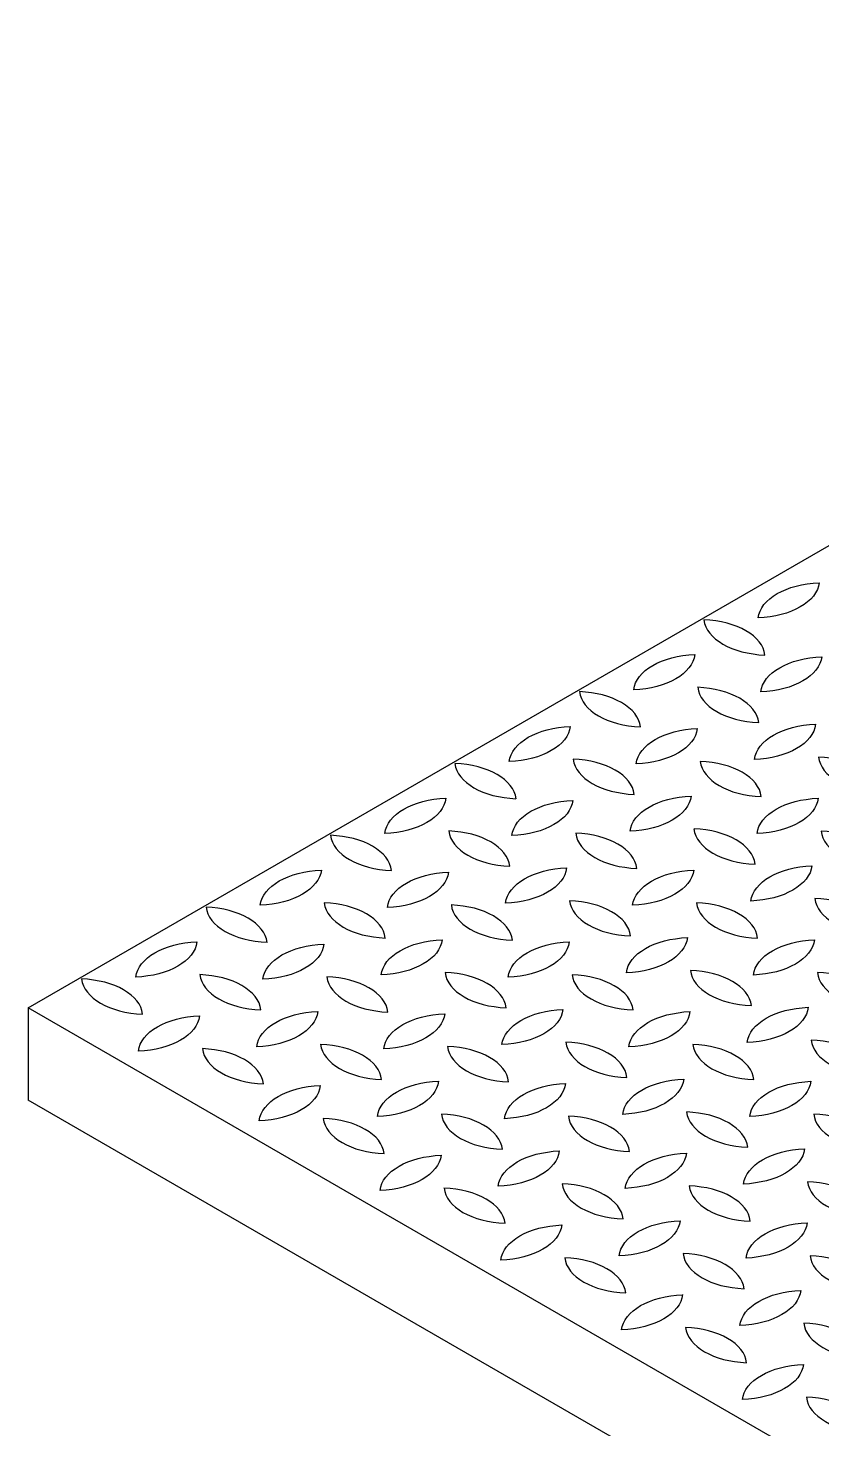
# Model space of a CAD drawing. Extents: x -30 to 91, y -49 to 106.
# Drawn here: x 13.15 to 27.12, y 77.73 to 102.39 of the extents above; entities that cross this region are included whole.
import ezdxf

# ---------------------------------------------------------------- set-up
doc = ezdxf.new("R2010")
doc.units = 0
doc.header["$LTSCALE"] = 2
doc.header["$MEASUREMENT"] = 0
doc.layers.add('OBJECTS', color=3, linetype='CONTINUOUS')

msp = doc.modelspace()

# ---------------------------------------------------------------- linework, layer by layer
at = {"layer": 'OBJECTS', "color": 7}
for p, q in [((13.154, 85.144), (43.031, 102.394)), ((43.031, 67.894), (13.154, 85.144)), ((13.154, 85.144), (13.154, 83.519)), ((43.031, 66.269), (13.154, 83.519))]:
    msp.add_line(p, q, dxfattribs=at)
at = {"layer": 'OBJECTS', "color": 7, "extrusion": (0, 0, -1)}
for centre, start_param, end_param in [((25.93, 92.67), 0.062664, 1.508132), ((27.148, 91.967), 3.204257, 4.649725), ((23.74, 91.405), 0.062664, 1.508132), ((24.958, 90.702), 3.204257, 4.649725), ((27.193, 90.664), 3.204257, 4.649725), ((25.975, 91.367), 0.062664, 1.508132), ((21.55, 90.141), 0.062664, 1.508132), ((22.768, 89.438), 3.204257, 4.649725), ((25.003, 89.399), 3.204257, 4.649725), ((23.785, 90.102), 0.062664, 1.508132), ((27.083, 89.475), 3.204257, 4.649725), ((25.866, 90.178), 0.062664, 1.508132), ((19.36, 88.876), 0.062664, 1.508132), ((20.578, 88.173), 3.204257, 4.649725), ((22.813, 88.135), 3.204257, 4.649725), ((21.595, 88.838), 0.062664, 1.508132), ((24.893, 88.21), 3.204257, 4.649725), ((23.675, 88.914), 0.062664, 1.508132), ((25.911, 88.875), 0.062664, 1.508132), ((27.129, 88.172), 3.204257, 4.649725), ((18.387, 86.909), 3.204257, 4.649725), ((17.17, 87.612), 0.062664, 1.508132), ((22.703, 86.946), 3.204257, 4.649725), ((21.485, 87.649), 0.062664, 1.508132), ((23.721, 87.611), 0.062664, 1.508132), ((24.938, 86.907), 3.204257, 4.649725), ((25.801, 87.686), 0.062664, 1.508132), ((27.019, 86.983), 3.204257, 4.649725), ((20.623, 86.87), 3.204257, 4.649725), ((19.405, 87.573), 0.062664, 1.508132), ((19.295, 86.385), 0.062664, 1.508132), ((20.513, 85.681), 3.204257, 4.649725), ((23.611, 86.422), 0.062664, 1.508132), ((24.829, 85.719), 3.204257, 4.649725), ((27.064, 85.68), 3.204257, 4.649725), ((25.846, 86.383), 0.062664, 1.508132), ((14.979, 86.347), 0.062664, 1.508132), ((16.197, 85.644), 3.204257, 4.649725), ((17.215, 86.309), 0.062664, 1.508132), ((18.433, 85.606), 3.204257, 4.649725), ((21.53, 86.346), 0.062664, 1.508132), ((22.748, 85.643), 3.204257, 4.649725), ((22.639, 84.454), 3.204257, 4.649725), ((21.421, 85.157), 0.062664, 1.508132), ((26.954, 84.492), 3.204257, 4.649725), ((25.737, 85.195), 0.062664, 1.508132), ((16.242, 84.341), 3.204257, 4.649725), ((15.025, 85.044), 0.062664, 1.508132), ((18.323, 84.417), 3.204257, 4.649725), ((17.105, 85.12), 0.062664, 1.508132), ((20.558, 84.379), 3.204257, 4.649725), ((19.34, 85.082), 0.062664, 1.508132), ((24.874, 84.416), 3.204257, 4.649725), ((23.656, 85.119), 0.062664, 1.508132), ((23.546, 83.93), 0.062664, 1.508132), ((24.764, 83.227), 3.204257, 4.649725), ((17.15, 83.817), 0.062664, 1.508132), ((18.368, 83.114), 3.204257, 4.649725), ((19.231, 83.893), 0.062664, 1.508132), ((20.448, 83.19), 3.204257, 4.649725), ((21.466, 83.854), 0.062664, 1.508132), ((22.684, 83.151), 3.204257, 4.649725), ((25.782, 83.892), 0.062664, 1.508132), ((26.999, 83.189), 3.204257, 4.649725), ((25.672, 82.703), 0.062664, 1.508132), ((26.89, 82), 3.204257, 4.649725), ((20.494, 81.887), 3.204257, 4.649725), ((19.276, 82.59), 0.062664, 1.508132), ((22.574, 81.963), 3.204257, 4.649725), ((21.356, 82.666), 0.062664, 1.508132), ((24.809, 81.924), 3.204257, 4.649725), ((23.592, 82.627), 0.062664, 1.508132), ((24.7, 80.735), 3.204257, 4.649725), ((23.482, 81.438), 0.062664, 1.508132), ((21.401, 81.363), 0.062664, 1.508132), ((22.619, 80.66), 3.204257, 4.649725), ((26.935, 80.697), 3.204257, 4.649725), ((25.717, 81.4), 0.062664, 1.508132), ((26.825, 79.508), 3.204257, 4.649725), ((25.607, 80.211), 0.062664, 1.508132), ((23.527, 80.136), 0.062664, 1.508132), ((24.745, 79.432), 3.204257, 4.649725), ((25.653, 78.908), 0.062664, 1.508132), ((26.87, 78.205), 3.204257, 4.649725)]:
    msp.add_ellipse(centre, major_axis=(1.148, 0), ratio=0.57735, start_param=start_param, end_param=end_param, dxfattribs=at)
at = {"layer": 'OBJECTS', "color": 7}
for centre, start_param, end_param in [((24.975, 91.313), 3.204257, 4.649725), ((26.193, 92.016), 0.062664, 1.508132), ((24.865, 90.125), 3.204257, 4.649725), ((26.083, 90.828), 0.062664, 1.508132), ((22.785, 90.049), 3.204257, 4.649725), ((24.003, 90.752), 0.062664, 1.508132), ((28.209, 89.6), 0.062664, 1.508132), ((26.991, 88.897), 3.204257, 4.649725), ((20.595, 88.784), 3.204257, 4.649725), ((21.812, 89.487), 0.062664, 1.508132), ((22.675, 88.86), 3.204257, 4.649725), ((23.893, 89.563), 0.062664, 1.508132), ((26.128, 89.525), 0.062664, 1.508132), ((24.91, 88.822), 3.204257, 4.649725), ((18.404, 87.52), 3.204257, 4.649725), ((19.622, 88.223), 0.062664, 1.508132), ((20.485, 87.596), 3.204257, 4.649725), ((21.703, 88.299), 0.062664, 1.508132), ((23.938, 88.26), 0.062664, 1.508132), ((22.72, 87.557), 3.204257, 4.649725), ((26.018, 88.336), 0.062664, 1.508132), ((24.801, 87.633), 3.204257, 4.649725), ((27.036, 87.594), 3.204257, 4.649725), ((28.254, 88.297), 0.062664, 1.508132), ((26.926, 86.406), 3.204257, 4.649725), ((28.144, 87.109), 0.062664, 1.508132), ((17.432, 86.959), 0.062664, 1.508132), ((16.214, 86.255), 3.204257, 4.649725), ((19.513, 87.034), 0.062664, 1.508132), ((18.295, 86.331), 3.204257, 4.649725), ((21.748, 86.996), 0.062664, 1.508132), ((20.53, 86.293), 3.204257, 4.649725), ((23.828, 87.072), 0.062664, 1.508132), ((22.61, 86.368), 3.204257, 4.649725), ((24.846, 86.33), 3.204257, 4.649725), ((26.064, 87.033), 0.062664, 1.508132), ((14.024, 84.991), 3.204257, 4.649725), ((15.242, 85.694), 0.062664, 1.508132), ((16.105, 85.067), 3.204257, 4.649725), ((17.322, 85.77), 0.062664, 1.508132), ((18.34, 85.028), 3.204257, 4.649725), ((19.558, 85.731), 0.062664, 1.508132), ((20.42, 85.104), 3.204257, 4.649725), ((21.638, 85.807), 0.062664, 1.508132), ((22.656, 85.065), 3.204257, 4.649725), ((23.873, 85.769), 0.062664, 1.508132), ((24.736, 85.141), 3.204257, 4.649725), ((25.954, 85.844), 0.062664, 1.508132), ((28.189, 85.806), 0.062664, 1.508132), ((26.971, 85.103), 3.204257, 4.649725), ((17.368, 84.467), 0.062664, 1.508132), ((16.15, 83.764), 3.204257, 4.649725), ((19.448, 84.543), 0.062664, 1.508132), ((18.23, 83.839), 3.204257, 4.649725), ((21.683, 84.504), 0.062664, 1.508132), ((20.465, 83.801), 3.204257, 4.649725), ((23.764, 84.58), 0.062664, 1.508132), ((22.546, 83.877), 3.204257, 4.649725), ((25.999, 84.541), 0.062664, 1.508132), ((24.781, 83.838), 3.204257, 4.649725), ((28.08, 84.617), 0.062664, 1.508132), ((26.862, 83.914), 3.204257, 4.649725), ((18.275, 82.536), 3.204257, 4.649725), ((19.493, 83.24), 0.062664, 1.508132), ((20.356, 82.612), 3.204257, 4.649725), ((21.574, 83.315), 0.062664, 1.508132), ((22.591, 82.574), 3.204257, 4.649725), ((23.809, 83.277), 0.062664, 1.508132), ((24.672, 82.649), 3.204257, 4.649725), ((25.889, 83.353), 0.062664, 1.508132), ((28.125, 83.314), 0.062664, 1.508132), ((26.907, 82.611), 3.204257, 4.649725), ((21.619, 82.012), 0.062664, 1.508132), ((20.401, 81.309), 3.204257, 4.649725), ((23.699, 82.088), 0.062664, 1.508132), ((22.481, 81.385), 3.204257, 4.649725), ((24.717, 81.347), 3.204257, 4.649725), ((25.935, 82.05), 0.062664, 1.508132), ((26.797, 81.422), 3.204257, 4.649725), ((28.015, 82.125), 0.062664, 1.508132), ((23.744, 80.785), 0.062664, 1.508132), ((22.527, 80.082), 3.204257, 4.649725), ((25.825, 80.861), 0.062664, 1.508132), ((24.607, 80.158), 3.204257, 4.649725), ((26.842, 80.119), 3.204257, 4.649725), ((28.06, 80.822), 0.062664, 1.508132), ((25.87, 79.558), 0.062664, 1.508132), ((24.652, 78.855), 3.204257, 4.649725), ((27.95, 79.634), 0.062664, 1.508132), ((26.733, 78.931), 3.204257, 4.649725), ((27.996, 78.331), 0.062664, 1.508132), ((26.778, 77.628), 3.204257, 4.649725)]:
    msp.add_ellipse(centre, major_axis=(-1.148, 0), ratio=0.57735, start_param=start_param, end_param=end_param, dxfattribs=at)

doc.saveas('drawing.dxf')
